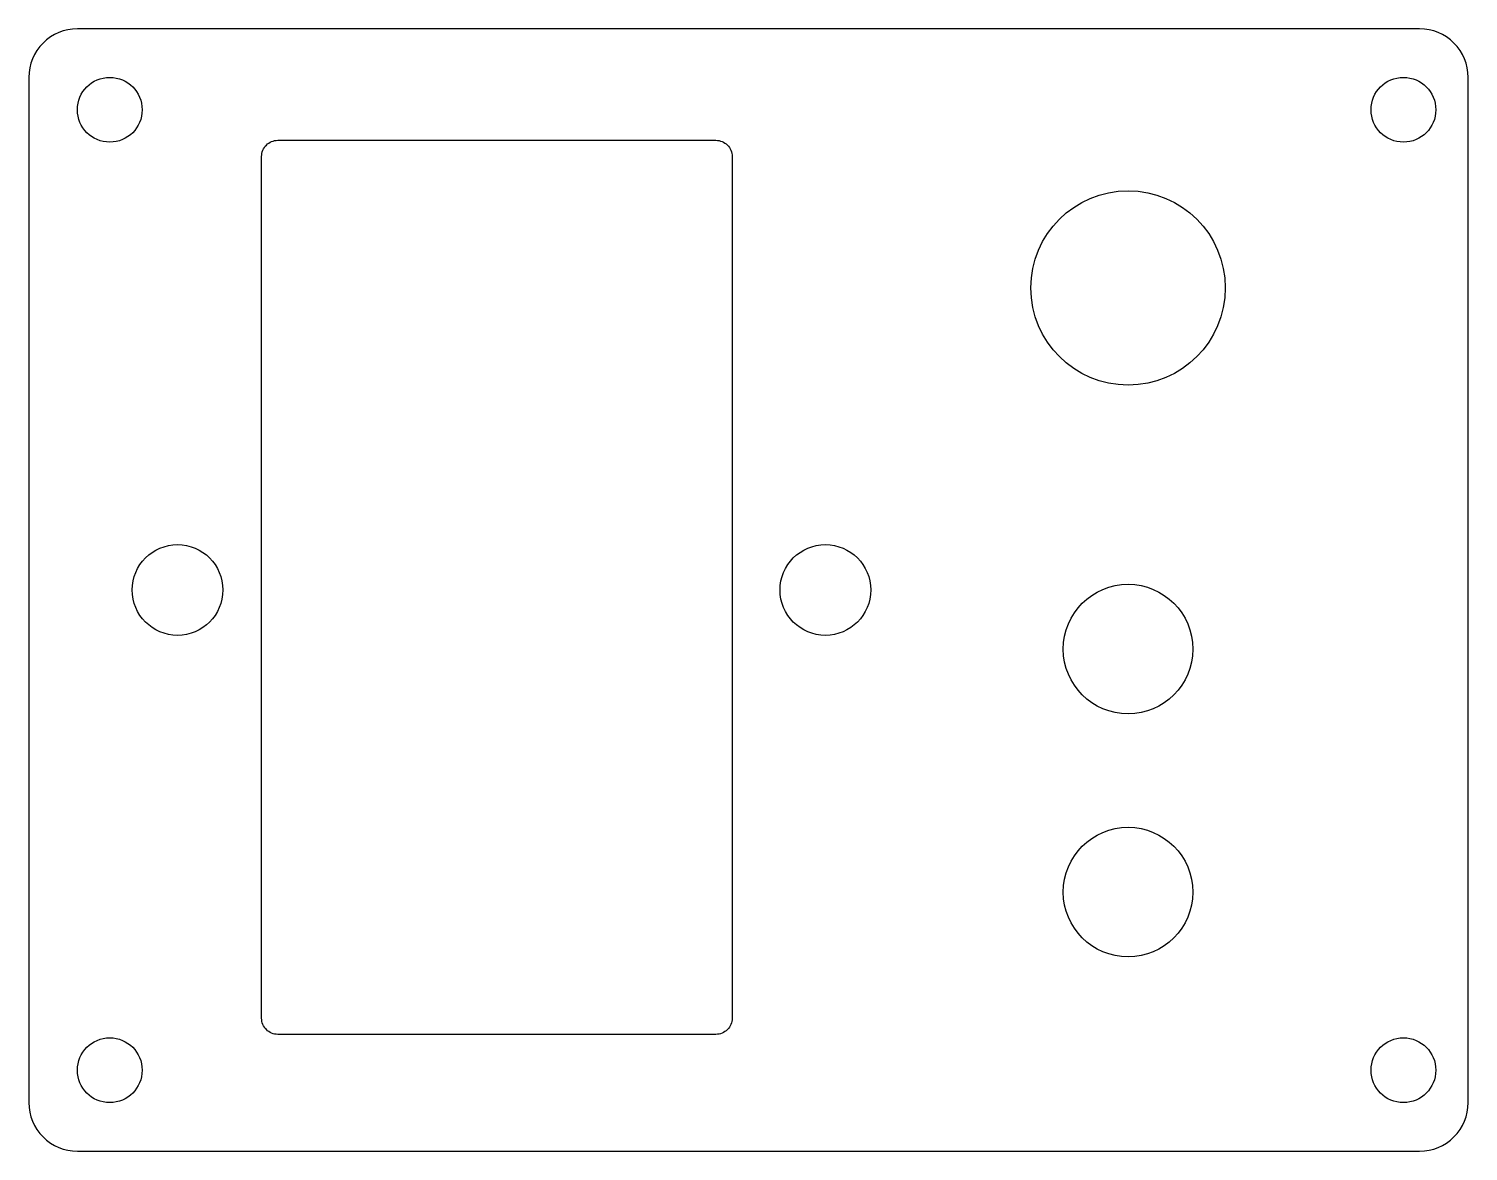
# Model space of a CAD drawing. Header units: millimetres. Extents: x 58 to 146.9, y -96.8 to -27.5.
import ezdxf

# ---------------------------------------------------------------- set-up
doc = ezdxf.new("R2010")
doc.units = ezdxf.units.MM
doc.layers.get('0').update_dxf_attribs({"linetype": 'CONTINUOUS'})

msp = doc.modelspace()

# ---------------------------------------------------------------- linework, layer by layer
for points in [[(143.899, -96.77, 0.414214), (146.899, -93.77), (146.899, -30.47, 0.414214), (143.899, -27.47), (61.024, -27.47, 0.414214), (58.024, -30.47), (58.024, -93.77, 0.414214), (61.024, -96.77)], [(72.4, -88.557), (72.4, -35.357, -0.414214), (73.4, -34.357), (100.45, -34.357, -0.414214), (101.45, -35.357), (101.45, -88.557, -0.414214), (100.45, -89.557), (73.4, -89.557, -0.414214)]]:
    msp.add_lwpolyline(points, format="xyb", close=True)
for centre, radius in [((63.024, -32.47), 2), ((142.899, -32.47), 2), ((125.899, -43.47), 6), ((67.208, -62.12), 2.8), ((107.208, -62.12), 2.8), ((125.899, -65.77), 4), ((125.899, -80.77), 4), ((63.024, -91.77), 2), ((142.899, -91.77), 2)]:
    msp.add_circle(centre, radius)

doc.saveas('drawing.dxf')
